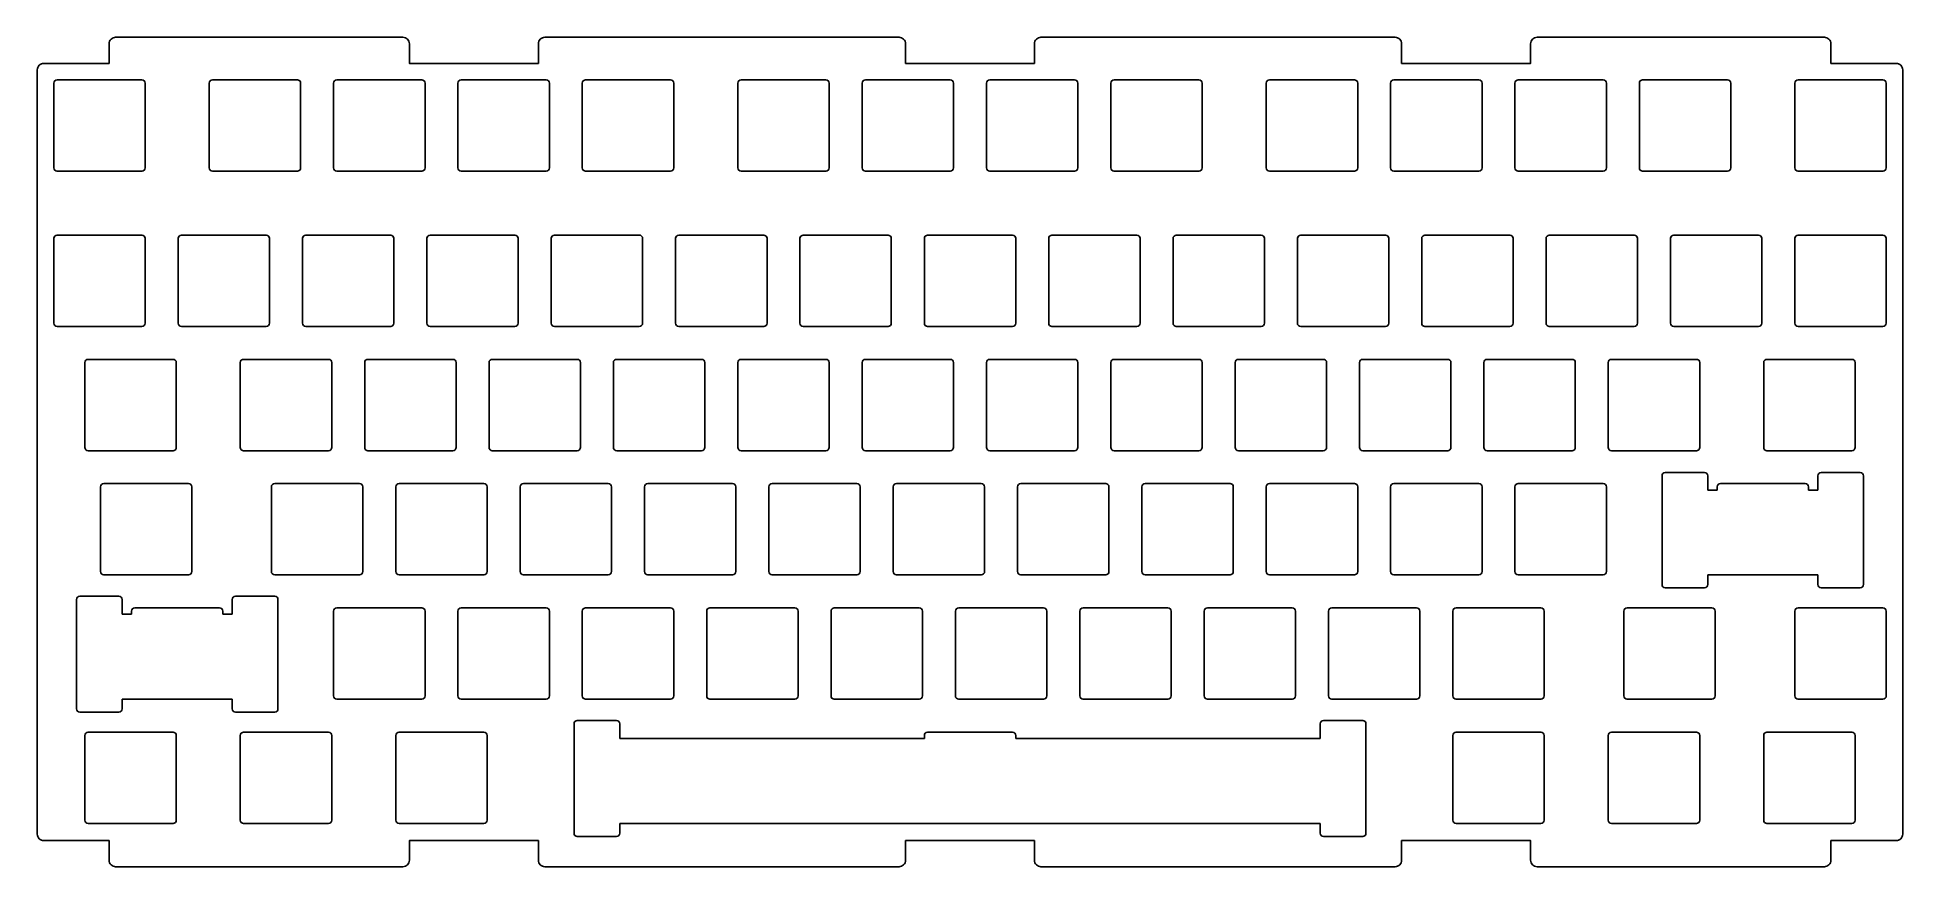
# Model space of a CAD drawing. Header units: millimetres. Extents: x 0 to 286, y -118 to 9.
import ezdxf

# ---------------------------------------------------------------- set-up
doc = ezdxf.new("R2010")
doc.units = ezdxf.units.MM
doc.layers.get('0').update_dxf_attribs({"linetype": 'CONTINUOUS'})

msp = doc.modelspace()

# ---------------------------------------------------------------- linework, layer by layer
for p, q in [((248.88, -62.78), (248.88, -58.5)), ((249.38, -58), (255.38, -58)), ((255.88, -60.67), (255.88, -58.5)), ((257.82, -59.68), (270.82, -59.68)), ((272.76, -60.67), (272.76, -58.5)), ((273.26, -58), (279.26, -58)), ((279.76, -61.93), (279.76, -58.5)), ((248.88, -61.17), (248.88, -75.17)), ((255.88, -60.67), (257.32, -60.67)), ((257.32, -60.17), (257.32, -60.67)), ((271.32, -60.17), (271.32, -60.67)), ((272.76, -60.67), (271.32, -60.67)), ((279.76, -61.17), (279.76, -75.17)), ((255.88, -73.68), (255.88, -75.17)), ((258.5, -73.68), (255.88, -73.68)), ((255.88, -74.42), (255.88, -73.68)), ((257.82, -73.68), (270.82, -73.68)), ((270.25, -73.68), (272.76, -73.68)), ((272.76, -74.42), (272.76, -73.68)), ((272.76, -73.68), (272.76, -75.17)), ((6.49, -76.96), (12.49, -76.96)), ((30.37, -76.96), (36.37, -76.96)), ((249.38, -75.67), (255.38, -75.67)), ((273.26, -75.67), (279.26, -75.67)), ((5.99, -81.13), (5.99, -77.46)), ((12.99, -79.72), (12.99, -77.46)), ((12.99, -79.72), (14.43, -79.72)), ((14.43, -79.22), (14.43, -79.72)), ((14.93, -78.73), (27.93, -78.73)), ((28.43, -79.22), (28.43, -79.72)), ((29.87, -79.72), (28.43, -79.72)), ((29.87, -79.72), (29.87, -77.46)), ((36.87, -80.63), (36.87, -77.46)), ((5.99, -80.22), (5.99, -94.22)), ((36.87, -80.22), (36.87, -94.22)), ((12.99, -93.47), (12.99, -92.73)), ((15.82, -92.73), (12.99, -92.73)), ((12.99, -92.73), (12.99, -94.22)), ((14.93, -92.73), (27.93, -92.73)), ((27.49, -92.73), (29.87, -92.73)), ((29.87, -92.73), (29.87, -94.22)), ((6.49, -94.72), (12.49, -94.72)), ((30.37, -94.72), (36.37, -94.72)), ((82.22, -100.2), (82.22, -96.5)), ((82.72, -96), (88.72, -96)), ((85.73, -96), (88.72, -96)), ((89.22, -98.78), (89.22, -96.5)), ((196.53, -98.78), (196.53, -96.5)), ((197.03, -96), (203.03, -96)), ((203.53, -107.1), (203.53, -96.5)), ((82.22, -99.28), (82.22, -113.28)), ((89.22, -98.78), (135.88, -98.78)), ((135.88, -98.28), (135.88, -98.78)), ((136.38, -97.78), (149.38, -97.78)), ((149.88, -98.28), (149.88, -98.78)), ((196.53, -98.78), (149.88, -98.78)), ((203.53, -99.28), (203.53, -113.28)), ((82.72, -113.78), (88.72, -113.78)), ((89.22, -111.78), (89.22, -113.28)), ((138.77, -111.78), (89.22, -111.78)), ((136.38, -111.78), (149.38, -111.78)), ((148.39, -111.78), (196.53, -111.78)), ((196.53, -111.78), (196.53, -113.28)), ((197.03, -113.78), (203.03, -113.78))]:
    msp.add_line(p, q)
for points in [[(209, 4.75), (228.75, 4.75), (228.75, 7.75, -0.414214), (229.75, 8.75), (273.75, 8.75, -0.414214), (274.75, 7.75), (274.75, 4.75), (284.75, 4.75, -0.414214), (285.75, 3.75), (285.75, -113.42, -0.414214), (284.75, -114.42), (274.75, -114.42), (274.75, -117.42, -0.414214), (273.75, -118.42), (229.75, -118.42, -0.414214), (228.75, -117.42), (228.75, -114.42), (209, -114.42), (209, -117.42, -0.414214), (208, -118.42), (153.75, -118.42, -0.414214), (152.75, -117.42), (152.75, -114.42), (133, -114.42), (133, -117.42, -0.414214), (132, -118.42), (77.75, -118.42, -0.414214), (76.75, -117.42), (76.75, -114.42), (57, -114.42), (57, -117.42, -0.414214), (56, -118.42), (12, -118.42, -0.414214), (11, -117.42), (11, -114.42), (1, -114.42, -0.414214), (0, -113.42), (0, 3.75, -0.414214), (1, 4.75), (11, 4.75), (11, 7.75, -0.414214), (12, 8.75), (56, 8.75, -0.414214), (57, 7.75), (57, 4.75), (76.75, 4.75), (76.75, 7.75, -0.414214), (77.75, 8.75), (132, 8.75, -0.414214), (133, 7.75), (133, 4.75), (152.75, 4.75), (152.75, 7.75, -0.414214), (153.75, 8.75), (208, 8.75, -0.414214), (209, 7.75)], [(2.52, -11.28, 0.414214), (3.02, -11.78), (16.02, -11.78, 0.414214), (16.52, -11.28), (16.52, 1.72, 0.414214), (16.02, 2.22), (3.02, 2.22, 0.414214), (2.52, 1.72)], [(39.84, -11.78, 0.414214), (40.34, -11.28), (40.34, 1.72, 0.414214), (39.84, 2.22), (26.84, 2.22, 0.414214), (26.34, 1.72), (26.34, -11.28, 0.414214), (26.84, -11.78)], [(45.39, -11.28, 0.414214), (45.89, -11.78), (58.89, -11.78, 0.414214), (59.39, -11.28), (59.39, 1.72, 0.414214), (58.89, 2.22), (45.89, 2.22, 0.414214), (45.39, 1.72)], [(64.44, -11.28, 0.414214), (64.94, -11.78), (77.94, -11.78, 0.414214), (78.44, -11.28), (78.44, 1.72, 0.414214), (77.94, 2.22), (64.94, 2.22, 0.414214), (64.44, 1.72)], [(83.99, 2.22, 0.414214), (83.49, 1.72), (83.49, -11.28, 0.414214), (83.99, -11.78), (96.99, -11.78, 0.414214), (97.49, -11.28), (97.49, 1.72, 0.414214), (96.99, 2.22)], [(107.8, -11.78), (120.8, -11.78, 0.414214), (121.3, -11.28), (121.3, 1.72, 0.414214), (120.8, 2.22), (107.8, 2.22, 0.414214), (107.3, 1.72), (107.3, -11.28, 0.414214)], [(139.85, 2.22, -0.414214), (140.35, 1.72), (140.35, -11.28, -0.414214), (139.85, -11.78), (126.85, -11.78, -0.414214), (126.35, -11.28), (126.35, 1.72, -0.414214), (126.85, 2.22)], [(159.4, 1.72, 0.414214), (158.9, 2.22), (145.9, 2.22, 0.414214), (145.4, 1.72), (145.4, -11.28, 0.414214), (145.9, -11.78), (158.9, -11.78, 0.414214), (159.4, -11.28)], [(178.45, -11.28), (178.45, 1.72, 0.414214), (177.95, 2.22), (164.95, 2.22, 0.414214), (164.45, 1.72), (164.45, -11.28, 0.414214), (164.95, -11.78), (177.95, -11.78, 0.414214)], [(201.76, 2.22, -0.414214), (202.26, 1.72), (202.26, -11.28, -0.414214), (201.76, -11.78), (188.76, -11.78, -0.414214), (188.26, -11.28), (188.26, 1.72, -0.414214), (188.76, 2.22)], [(221.31, -11.28), (221.31, 1.72, 0.414214), (220.81, 2.22), (207.81, 2.22, 0.414214), (207.31, 1.72), (207.31, -11.28, 0.414214), (207.81, -11.78), (220.81, -11.78, 0.414214)], [(226.86, 2.22, 0.414214), (226.36, 1.72), (226.36, -11.28, 0.414214), (226.86, -11.78), (239.86, -11.78, 0.414214), (240.36, -11.28), (240.36, 1.72, 0.414214), (239.86, 2.22)], [(258.91, -11.78, 0.414214), (259.41, -11.28), (259.41, 1.72, 0.414214), (258.91, 2.22), (245.91, 2.22, 0.414214), (245.41, 1.72), (245.41, -11.28, 0.414214), (245.91, -11.78)], [(269.23, 1.72, -0.414214), (269.73, 2.22), (282.73, 2.22, -0.414214), (283.23, 1.72), (283.23, -11.28, -0.414214), (282.73, -11.78), (269.73, -11.78, -0.414214), (269.23, -11.28)], [(16.02, -35.58, 0.414214), (16.52, -35.08), (16.52, -22.07, 0.414214), (16.02, -21.58), (3.02, -21.58, 0.414214), (2.52, -22.07), (2.52, -35.08, 0.414214), (3.02, -35.58)], [(35.58, -35.08), (35.58, -22.07, 0.414214), (35.08, -21.58), (22.07, -21.58, 0.414214), (21.58, -22.07), (21.58, -35.08, 0.414214), (22.07, -35.58), (35.08, -35.58, 0.414214)], [(40.62, -22.07, -0.414214), (41.12, -21.58), (54.13, -21.58, -0.414214), (54.62, -22.07), (54.62, -35.08, -0.414214), (54.13, -35.58), (41.12, -35.58, -0.414214), (40.62, -35.08)], [(60.17, -21.58, 0.414214), (59.68, -22.07), (59.68, -35.08, 0.414214), (60.17, -35.58), (73.17, -35.58, 0.414214), (73.67, -35.08), (73.67, -22.07, 0.414214), (73.17, -21.58)], [(92.22, -35.58), (79.22, -35.58, -0.414214), (78.72, -35.08), (78.72, -22.07, -0.414214), (79.22, -21.58), (92.22, -21.58, -0.414214), (92.73, -22.07), (92.73, -35.08, -0.414214)], [(111.78, -35.08), (111.78, -22.07, 0.414214), (111.28, -21.58), (98.28, -21.58, 0.414214), (97.78, -22.07), (97.78, -35.08, 0.414214), (98.28, -35.58), (111.28, -35.58, 0.414214)], [(130.32, -21.58), (117.33, -21.58, 0.414214), (116.83, -22.07), (116.83, -35.08, 0.414214), (117.33, -35.58), (130.32, -35.58, 0.414214), (130.82, -35.08), (130.82, -22.07, 0.414214)], [(135.88, -35.08), (135.88, -22.07, -0.414214), (136.38, -21.58), (149.38, -21.58, -0.414214), (149.88, -22.07), (149.88, -35.08, -0.414214), (149.38, -35.58), (136.38, -35.58, -0.414214)], [(154.93, -22.07, -0.414214), (155.43, -21.58), (168.43, -21.58, -0.414214), (168.93, -22.07), (168.93, -35.08, -0.414214), (168.43, -35.58), (155.43, -35.58, -0.414214), (154.93, -35.08)], [(187.47, -21.58, -0.414214), (187.97, -22.07), (187.97, -35.08, -0.414214), (187.47, -35.58), (174.48, -35.58, -0.414214), (173.98, -35.08), (173.98, -22.07, -0.414214), (174.48, -21.58)], [(193.03, -22.07, -0.414214), (193.53, -21.58), (206.53, -21.58, -0.414214), (207.03, -22.07), (207.03, -35.08, -0.414214), (206.53, -35.58), (193.53, -35.58, -0.414214), (193.03, -35.08)], [(225.58, -35.58, 0.414214), (226.08, -35.08), (226.08, -22.07, 0.414214), (225.58, -21.58), (212.57, -21.58, 0.414214), (212.07, -22.07), (212.07, -35.08, 0.414214), (212.57, -35.58)], [(231.12, -22.07), (231.12, -35.08, 0.414214), (231.62, -35.58), (244.63, -35.58, 0.414214), (245.13, -35.08), (245.13, -22.07, 0.414214), (244.63, -21.58), (231.62, -21.58, 0.414214)], [(263.68, -21.58, -0.414214), (264.18, -22.07), (264.18, -35.08, -0.414214), (263.68, -35.58), (250.68, -35.58, -0.414214), (250.18, -35.08), (250.18, -22.07, -0.414214), (250.68, -21.58)], [(282.73, -21.58), (269.73, -21.58, 0.414214), (269.23, -22.07), (269.23, -35.08, 0.414214), (269.73, -35.58), (282.73, -35.58, 0.414214), (283.23, -35.08), (283.23, -22.07, 0.414214)], [(7.29, -54.13, 0.414214), (7.79, -54.63), (20.79, -54.63, 0.414214), (21.29, -54.13), (21.29, -41.12, 0.414214), (20.79, -40.63), (7.79, -40.63, 0.414214), (7.29, -41.12)], [(31.6, -40.63, 0.414214), (31.1, -41.12), (31.1, -54.13, 0.414214), (31.6, -54.63), (44.6, -54.63, 0.414214), (45.1, -54.13), (45.1, -41.12, 0.414214), (44.6, -40.63)], [(50.65, -40.63, 0.414214), (50.15, -41.12), (50.15, -54.13, 0.414214), (50.65, -54.63), (63.65, -54.63, 0.414214), (64.15, -54.13), (64.15, -41.12, 0.414214), (63.65, -40.63)], [(69.7, -54.63), (82.7, -54.63, 0.414214), (83.2, -54.13), (83.2, -41.12, 0.414214), (82.7, -40.63), (69.7, -40.63, 0.414214), (69.2, -41.12), (69.2, -54.13, 0.414214)], [(88.25, -41.12), (88.25, -54.13, 0.414214), (88.75, -54.63), (101.75, -54.63, 0.414214), (102.25, -54.13), (102.25, -41.12, 0.414214), (101.75, -40.63), (88.75, -40.63, 0.414214)], [(107.8, -40.63, 0.414214), (107.3, -41.12), (107.3, -54.13, 0.414214), (107.8, -54.63), (120.8, -54.63, 0.414214), (121.3, -54.13), (121.3, -41.12, 0.414214), (120.8, -40.63)], [(140.35, -54.13), (140.35, -41.12, 0.414214), (139.85, -40.63), (126.85, -40.63, 0.414214), (126.35, -41.12), (126.35, -54.13, 0.414214), (126.85, -54.63), (139.85, -54.63, 0.414214)], [(158.9, -54.63, 0.414214), (159.4, -54.13), (159.4, -41.12, 0.414214), (158.9, -40.63), (145.9, -40.63, 0.414214), (145.4, -41.12), (145.4, -54.13, 0.414214), (145.9, -54.63)], [(178.45, -54.13), (178.45, -41.12, 0.414214), (177.95, -40.63), (164.95, -40.63, 0.414214), (164.45, -41.12), (164.45, -54.13, 0.414214), (164.95, -54.63), (177.95, -54.63, 0.414214)], [(197.5, -41.12, 0.414214), (197, -40.63), (184, -40.63, 0.414214), (183.5, -41.12), (183.5, -54.13, 0.414214), (184, -54.63), (197, -54.63, 0.414214), (197.5, -54.13)], [(216.55, -54.13), (216.55, -41.12, 0.414214), (216.05, -40.63), (203.05, -40.63, 0.414214), (202.55, -41.12), (202.55, -54.13, 0.414214), (203.05, -54.63), (216.05, -54.63, 0.414214)], [(221.6, -41.12, -0.414214), (222.1, -40.63), (235.1, -40.63, -0.414214), (235.6, -41.12), (235.6, -54.13, -0.414214), (235.1, -54.63), (222.1, -54.63, -0.414214), (221.6, -54.13)], [(254.15, -40.63), (241.15, -40.63, 0.414214), (240.65, -41.12), (240.65, -54.13, 0.414214), (241.15, -54.63), (254.15, -54.63, 0.414214), (254.65, -54.13), (254.65, -41.12, 0.414214)], [(264.46, -54.13, 0.414214), (264.96, -54.63), (277.96, -54.63, 0.414214), (278.46, -54.13), (278.46, -41.12, 0.414214), (277.96, -40.63), (264.96, -40.63, 0.414214), (264.46, -41.12)], [(23.67, -73.17), (23.67, -60.17, 0.414214), (23.17, -59.68), (10.17, -59.68, 0.414214), (9.67, -60.17), (9.67, -73.17, 0.414214), (10.17, -73.68), (23.17, -73.68, 0.414214)], [(36.36, -73.68), (49.36, -73.68, 0.414214), (49.86, -73.17), (49.86, -60.17, 0.414214), (49.36, -59.68), (36.36, -59.68, 0.414214), (35.86, -60.17), (35.86, -73.17, 0.414214)], [(55.41, -73.68), (68.41, -73.68, 0.414214), (68.91, -73.17), (68.91, -60.17, 0.414214), (68.41, -59.68), (55.41, -59.68, 0.414214), (54.91, -60.17), (54.91, -73.17, 0.414214)], [(87.46, -73.68), (74.46, -73.68, -0.414214), (73.96, -73.17), (73.96, -60.17, -0.414214), (74.46, -59.68), (87.46, -59.68, -0.414214), (87.96, -60.17), (87.96, -73.17, -0.414214)], [(93.01, -73.17, 0.414214), (93.51, -73.68), (106.51, -73.68, 0.414214), (107.01, -73.17), (107.01, -60.17, 0.414214), (106.51, -59.68), (93.51, -59.68, 0.414214), (93.01, -60.17)], [(112.56, -59.68), (125.56, -59.68, -0.414214), (126.06, -60.17), (126.06, -73.17, -0.414214), (125.56, -73.68), (112.56, -73.68, -0.414214), (112.06, -73.17), (112.06, -60.17, -0.414214)], [(145.11, -60.17), (145.11, -73.17, -0.414214), (144.61, -73.68), (131.61, -73.68, -0.414214), (131.11, -73.17), (131.11, -60.17, -0.414214), (131.61, -59.68), (144.61, -59.68, -0.414214)], [(164.16, -73.17), (164.16, -60.17, 0.414214), (163.66, -59.68), (150.66, -59.68, 0.414214), (150.16, -60.17), (150.16, -73.17, 0.414214), (150.66, -73.68), (163.66, -73.68, 0.414214)], [(169.71, -73.68, -0.414214), (169.21, -73.17), (169.21, -60.17, -0.414214), (169.71, -59.68), (182.71, -59.68, -0.414214), (183.21, -60.17), (183.21, -73.17, -0.414214), (182.71, -73.68)], [(202.26, -73.17), (202.26, -60.17, 0.414214), (201.76, -59.68), (188.76, -59.68, 0.414214), (188.26, -60.17), (188.26, -73.17, 0.414214), (188.76, -73.68), (201.76, -73.68, 0.414214)], [(221.31, -60.17), (221.31, -73.17, -0.414214), (220.81, -73.68), (207.81, -73.68, -0.414214), (207.31, -73.17), (207.31, -60.17, -0.414214), (207.81, -59.68), (220.81, -59.68, -0.414214)], [(226.86, -59.68, 0.414214), (226.36, -60.17), (226.36, -73.17, 0.414214), (226.86, -73.68), (239.86, -73.68, 0.414214), (240.36, -73.17), (240.36, -60.17, 0.414214), (239.86, -59.68)], [(58.89, -92.73, 0.414214), (59.39, -92.22), (59.39, -79.22, 0.414214), (58.89, -78.73), (45.89, -78.73, 0.414214), (45.39, -79.22), (45.39, -92.22, 0.414214), (45.89, -92.73)], [(64.44, -79.22), (64.44, -92.22, 0.414214), (64.94, -92.73), (77.94, -92.73, 0.414214), (78.44, -92.22), (78.44, -79.22, 0.414214), (77.94, -78.73), (64.94, -78.73, 0.414214)], [(83.49, -79.22), (83.49, -92.22, 0.414214), (83.99, -92.73), (96.99, -92.73, 0.414214), (97.49, -92.22), (97.49, -79.22, 0.414214), (96.99, -78.73), (83.99, -78.73, 0.414214)], [(103.04, -78.73, 0.414214), (102.54, -79.22), (102.54, -92.22, 0.414214), (103.04, -92.73), (116.04, -92.73, 0.414214), (116.54, -92.22), (116.54, -79.22, 0.414214), (116.04, -78.73)], [(135.59, -79.22), (135.59, -92.22, -0.414214), (135.09, -92.73), (122.09, -92.73, -0.414214), (121.59, -92.22), (121.59, -79.22, -0.414214), (122.09, -78.73), (135.09, -78.73, -0.414214)], [(141.14, -78.73, 0.414214), (140.64, -79.22), (140.64, -92.22, 0.414214), (141.14, -92.73), (154.14, -92.73, 0.414214), (154.64, -92.22), (154.64, -79.22, 0.414214), (154.14, -78.73)], [(173.69, -79.22, 0.414214), (173.19, -78.73), (160.19, -78.73, 0.414214), (159.69, -79.22), (159.69, -92.22, 0.414214), (160.19, -92.73), (173.19, -92.73, 0.414214), (173.69, -92.22)], [(192.74, -79.22, 0.414214), (192.24, -78.73), (179.24, -78.73, 0.414214), (178.74, -79.22), (178.74, -92.22, 0.414214), (179.24, -92.73), (192.24, -92.73, 0.414214), (192.74, -92.22)], [(211.79, -79.22, 0.414214), (211.29, -78.73), (198.29, -78.73, 0.414214), (197.79, -79.22), (197.79, -92.22, 0.414214), (198.29, -92.73), (211.29, -92.73, 0.414214), (211.79, -92.22)], [(230.84, -92.22, -0.414214), (230.34, -92.73), (217.34, -92.73, -0.414214), (216.84, -92.22), (216.84, -79.22, -0.414214), (217.34, -78.73), (230.34, -78.73, -0.414214), (230.84, -79.22)], [(256.53, -92.73, 0.414214), (257.03, -92.22), (257.03, -79.22, 0.414214), (256.53, -78.73), (243.53, -78.73, 0.414214), (243.03, -79.22), (243.03, -92.22, 0.414214), (243.53, -92.73)], [(282.73, -92.73, 0.414214), (283.23, -92.22), (283.23, -79.22, 0.414214), (282.73, -78.73), (269.73, -78.73, 0.414214), (269.23, -79.22), (269.23, -92.22, 0.414214), (269.73, -92.73)], [(21.29, -111.28), (21.29, -98.28, 0.414214), (20.79, -97.78), (7.79, -97.78, 0.414214), (7.29, -98.28), (7.29, -111.28, 0.414214), (7.79, -111.78), (20.79, -111.78, 0.414214)], [(31.1, -111.28, 0.414214), (31.6, -111.78), (44.6, -111.78, 0.414214), (45.1, -111.28), (45.1, -98.28, 0.414214), (44.6, -97.78), (31.6, -97.78, 0.414214), (31.1, -98.28)], [(68.41, -97.78), (55.41, -97.78, 0.414214), (54.91, -98.28), (54.91, -111.28, 0.414214), (55.41, -111.78), (68.41, -111.78, 0.414214), (68.91, -111.28), (68.91, -98.28, 0.414214)], [(230.34, -111.78, 0.414214), (230.84, -111.28), (230.84, -98.28, 0.414214), (230.34, -97.78), (217.34, -97.78, 0.414214), (216.84, -98.28), (216.84, -111.28, 0.414214), (217.34, -111.78)], [(241.15, -111.78, -0.414214), (240.65, -111.28), (240.65, -98.28, -0.414214), (241.15, -97.78), (254.15, -97.78, -0.414214), (254.65, -98.28), (254.65, -111.28, -0.414214), (254.15, -111.78)], [(264.96, -97.78, 0.414214), (264.46, -98.28), (264.46, -111.28, 0.414214), (264.96, -111.78), (277.96, -111.78, 0.414214), (278.46, -111.28), (278.46, -98.28, 0.414214), (277.96, -97.78)]]:
    msp.add_lwpolyline(points, format="xyb", close=True)
for centre, start, end in [((249.38, -58.5), 90, 180), ((255.38, -58.5), 0, 90), ((257.82, -60.17), 90, 180), ((270.82, -60.17), 0, 90), ((273.26, -58.5), 90, 180), ((279.26, -58.5), 0, 90), ((6.49, -77.46), 90, 180), ((12.49, -77.46), 0, 90), ((30.37, -77.46), 90, 180), ((36.37, -77.46), 0, 90), ((249.38, -75.17), 180, 270), ((255.38, -75.17), -90, 0), ((273.26, -75.17), 180, 270), ((279.26, -75.17), -90, 0), ((14.93, -79.22), 90, 180), ((27.93, -79.22), 0, 90), ((6.49, -94.22), 180, 270), ((12.49, -94.22), -90, 0), ((30.37, -94.22), 180, 270), ((36.37, -94.22), -90, 0), ((82.72, -96.5), 90, 180), ((88.72, -96.5), 0, 90), ((197.03, -96.5), 90, 180), ((203.03, -96.5), 0, 90), ((136.38, -98.28), 90, 180), ((149.38, -98.28), 0, 90), ((82.72, -113.28), 180, 270), ((88.72, -113.28), -90, 0), ((197.03, -113.28), 180, 270), ((203.03, -113.28), -90, 0)]:
    msp.add_arc(centre, 0.5, start, end)

doc.saveas('drawing.dxf')
